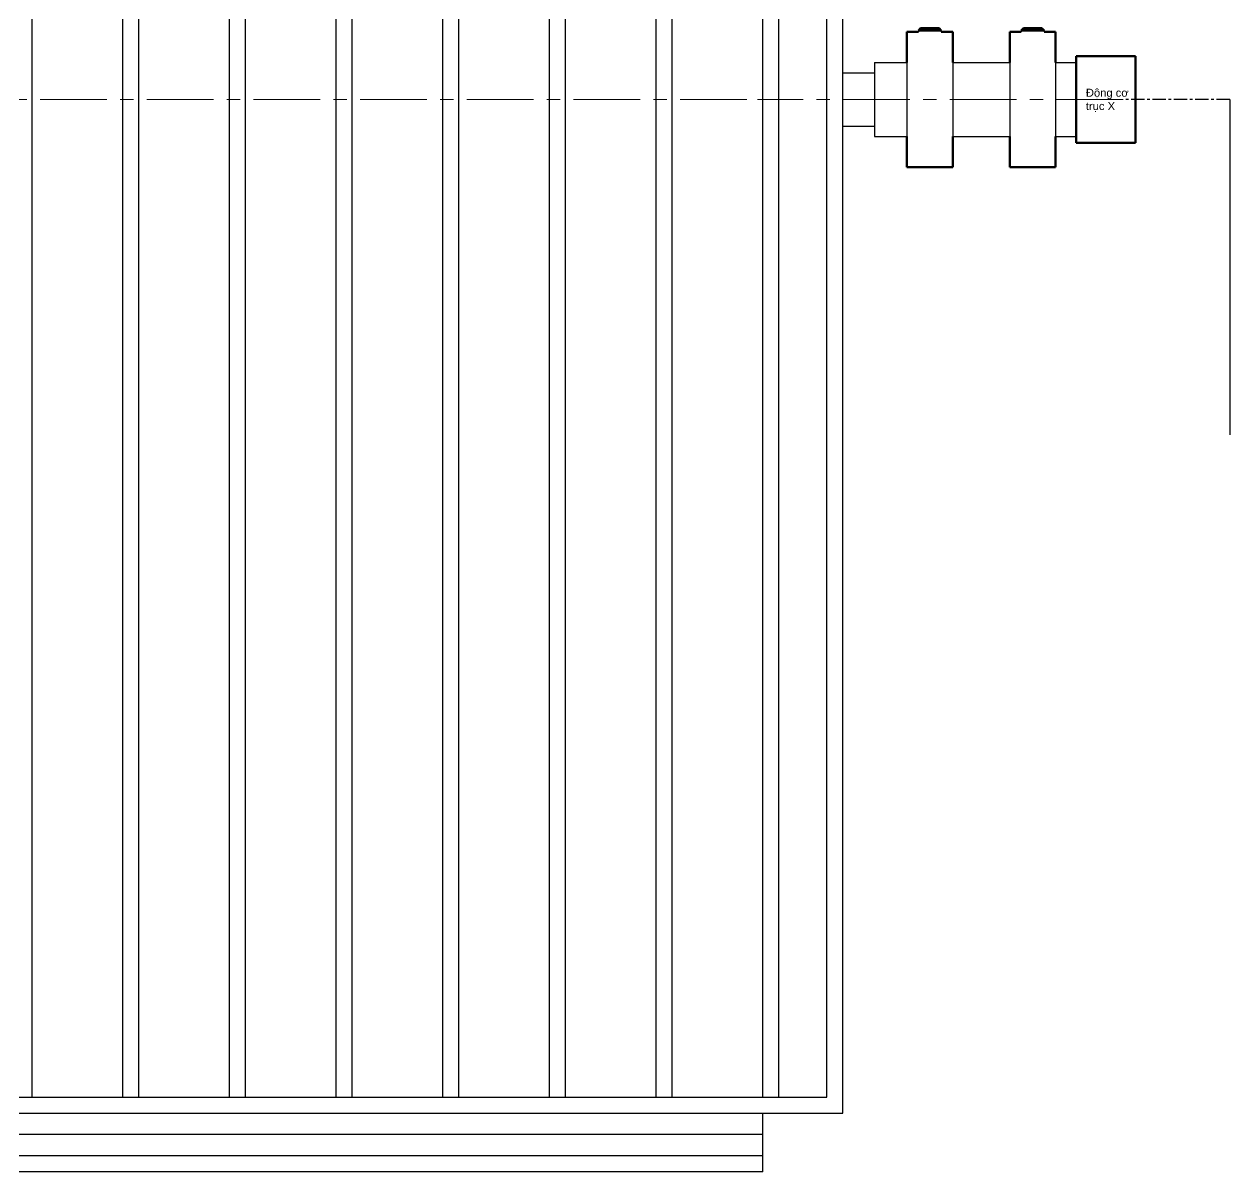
# Model space of a CAD drawing. Header units: inches. Extents: x -8900 to -5053, y -1814 to -15.
# Drawn here: x -8231.7 to -8005.7, y -1550.3 to -1335.1 of the extents above; entities that cross this region are included whole.
import ezdxf

# ---------------------------------------------------------------- set-up
doc = ezdxf.new("R2010")
doc.units = ezdxf.units.IN
doc.header["$LTSCALE"] = 2
doc.header["$MEASUREMENT"] = 0
doc.linetypes.add('CENTER', pattern=[2, 1.25, -0.25, 0.25, -0.25])
doc.layers.add('DEFAULT_1', color=7, linetype='CENTER')
for name, color, linetype, lineweight in [('duong co ban', 7, 'Continuous', 50), ('duong tam', 1, 'CENTER', 20), ('net dam', 7, 'Continuous', 40), ('Visible (ISO)', 7, 'Continuous', 50)]:
    doc.layers.add(name, color=color, linetype=linetype, lineweight=lineweight)
doc.styles.get("Standard").update_dxf_attribs({"font": 'arial.ttf', "height": 2.5})
doc.dimstyles.get("Standard").update_dxf_attribs({"dimtxt": 0.18, "dimasz": 0.18, "dimexe": 0.18, "dimexo": 0.0625, "dimgap": 0.09, "dimtad": 0, "dimtih": 1, "dimtoh": 1, "dimdec": 4, "dimzin": 0, "dimdsep": 46, "dimtxsty": 'Standard', "dimcen": 0.09, "dimadec": 0, "dimazin": 0, "dimtfac": 1, "dimtdec": 4, "dimtofl": 0, "dimtmove": 0, "dimatfit": 3, "dimfxl": 1, "dimtolj": 1, "dimtzin": 0, "dimarcsym": 0})

msp = doc.modelspace()

# ---------------------------------------------------------------- linework, layer by layer
at = {"color": 7, "linetype": 'Continuous', "lineweight": 30}
for p, q in [((-8078.19, -1539.25), (-8078.19, -1159.25)), ((-8230.19, -1536.25), (-8230.19, -1162.25)), ((-8213.19, -1536.25), (-8213.19, -1162.25)), ((-8210.19, -1536.25), (-8210.19, -1162.25)), ((-8193.19, -1536.25), (-8193.19, -1162.25)), ((-8190.19, -1536.25), (-8190.19, -1162.25)), ((-8173.19, -1536.25), (-8173.19, -1162.25)), ((-8170.19, -1536.25), (-8170.19, -1162.25)), ((-8153.19, -1536.25), (-8153.19, -1162.25)), ((-8150.19, -1536.25), (-8150.19, -1162.25)), ((-8133.19, -1536.25), (-8133.19, -1162.25)), ((-8130.19, -1536.25), (-8130.19, -1162.25)), ((-8113.19, -1536.25), (-8113.19, -1162.25)), ((-8110.19, -1536.25), (-8110.19, -1162.25)), ((-8093.19, -1536.25), (-8093.19, -1162.25)), ((-8090.19, -1536.25), (-8090.19, -1162.25)), ((-8081.19, -1536.25), (-8081.19, -1162.25)), ((-8072.28, -1342.32), (-8066.19, -1342.32)), ((-8057.62, -1342.32), (-8046.91, -1342.32)), ((-8038.34, -1342.32), (-8034.5, -1342.32)), ((-8078.19, -1344.25), (-8072.28, -1344.25)), ((-8078.19, -1354.25), (-8072.28, -1354.25)), ((-8072.28, -1356.18), (-8066.19, -1356.18)), ((-8057.62, -1356.18), (-8046.91, -1356.18)), ((-8038.34, -1356.18), (-8034.5, -1356.18)), ((-8414.31, -1536.25), (-8081.19, -1536.25)), ((-8414.31, -1539.25), (-8078.19, -1539.25)), ((-8093.19, -1550.25), (-8093.19, -1539.25)), ((-8093.19, -1543.25), (-8404.31, -1543.25)), ((-8093.19, -1547.25), (-8404.31, -1547.25)), ((-8093.19, -1550.25), (-8404.31, -1550.25))]:
    msp.add_line(p, q, dxfattribs=at)
at = {"layer": 'DEFAULT_1', "color": 7, "linetype": 'CENTER'}
msp.add_line((-8005.68, -1349.25), (-8025.68, -1349.25), dxfattribs=at)
at = {"layer": 'duong co ban', "lineweight": 30}
for p, q in [((-8064.05, -1336.3), (-8064.05, -1336.57)), ((-8059.77, -1336.3), (-8059.77, -1336.57)), ((-8044.77, -1336.3), (-8044.77, -1336.57)), ((-8040.48, -1336.3), (-8040.48, -1336.57)), ((-8072.28, -1342.32), (-8072.28, -1344.25)), ((-8066.19, -1342.32), (-8066.19, -1356.18)), ((-8057.62, -1342.32), (-8057.62, -1356.18)), ((-8046.91, -1342.32), (-8046.91, -1356.18)), ((-8038.34, -1342.32), (-8038.34, -1356.18)), ((-8072.28, -1344.25), (-8072.28, -1354.25)), ((-8034.5, -1345.09), (-8034.5, -1353.41)), ((-8072.28, -1354.25), (-8072.28, -1356.18))]:
    msp.add_line(p, q, dxfattribs=at)
at = {"layer": 'duong tam', "ltscale": 5}
for p, q in [((-8096.18, -1349.25), (-8447.32, -1349.25)), ((-8025.68, -1349.25), (-8094.19, -1349.25))]:
    msp.add_line(p, q, dxfattribs=at)
at = {"layer": 'Visible (ISO)'}
for p, q in [((-8063.65, -1335.89), (-8064.05, -1336.3)), ((-8063.15, -1335.89), (-8063.65, -1335.89)), ((-8063.15, -1335.89), (-8062.53, -1335.89)), ((-8062.53, -1335.89), (-8061.29, -1335.89)), ((-8061.29, -1335.89), (-8060.67, -1335.89)), ((-8060.17, -1335.89), (-8060.67, -1335.89)), ((-8059.77, -1336.3), (-8060.17, -1335.89)), ((-8044.36, -1335.89), (-8044.77, -1336.3)), ((-8043.86, -1335.89), (-8044.36, -1335.89)), ((-8043.86, -1335.89), (-8043.24, -1335.89)), ((-8043.24, -1335.89), (-8042.01, -1335.89)), ((-8042.01, -1335.89), (-8041.39, -1335.89)), ((-8040.89, -1335.89), (-8041.39, -1335.89)), ((-8040.48, -1336.3), (-8040.89, -1335.89)), ((-8064.05, -1336.57), (-8066.19, -1336.57)), ((-8066.19, -1336.57), (-8066.19, -1342.32)), ((-8066.19, -1342.32), (-8066.19, -1336.57)), ((-8057.62, -1336.57), (-8059.77, -1336.57)), ((-8057.62, -1342.32), (-8057.62, -1336.57)), ((-8044.77, -1336.57), (-8046.91, -1336.57)), ((-8046.91, -1336.57), (-8046.91, -1342.32)), ((-8046.91, -1342.32), (-8046.91, -1336.57)), ((-8038.34, -1336.57), (-8040.48, -1336.57)), ((-8038.34, -1342.32), (-8038.34, -1336.57)), ((-8034.5, -1345.09), (-8034.5, -1341.12)), ((-8034.5, -1341.12), (-8023.32, -1341.12)), ((-8023.32, -1341.12), (-8023.32, -1357.38)), ((-8034.5, -1345.09), (-8034.5, -1353.41)), ((-8034.5, -1357.38), (-8034.5, -1353.41)), ((-8066.19, -1356.18), (-8066.19, -1361.93)), ((-8057.62, -1361.93), (-8057.62, -1356.18)), ((-8046.91, -1356.18), (-8046.91, -1361.93)), ((-8038.34, -1361.93), (-8038.34, -1356.18)), ((-8034.5, -1357.38), (-8023.32, -1357.38)), ((-8066.19, -1361.93), (-8057.62, -1361.93)), ((-8046.91, -1361.93), (-8038.34, -1361.93))]:
    msp.add_line(p, q, dxfattribs=at)
at = {"layer": 'Visible (ISO)', "ltscale": 0.3}
for p, q in [((-8066.19, -1342.32), (-8066.19, -1336.57)), ((-8046.91, -1342.32), (-8046.91, -1336.57)), ((-8066.19, -1361.93), (-8066.19, -1356.18)), ((-8046.91, -1361.93), (-8046.91, -1356.18))]:
    msp.add_line(p, q, dxfattribs=at)
at = {"layer": 'Visible (ISO)', "ltscale": 0.082567}
for p, q in [((-8064.05, -1336.3), (-8059.77, -1336.3)), ((-8044.77, -1336.3), (-8040.48, -1336.3))]:
    msp.add_line(p, q, dxfattribs=at)

# ---------------------------------------------------------------- texts
at = {"layer": 'net dam', "lineweight": 20, "insert": (-8032.65, -1347.23), "char_height": 1.5, "width": 8.7163, "attachment_point": 1}
msp.add_mtext('{\\fArial|b0|i0|c238|p34;Đ}ộng c{\\fArial|b0|i0|c163|p34;ơ\\P}trục X', dxfattribs=at)

# ---------------------------------------------------------------- leaders
at = {"color": 7, "linetype": 'Continuous'}
msp.add_leader([(-8005.68, -1349.25), (-8005.68, -1412.12)], dimstyle='Standard', override={"dimtad": 0}, dxfattribs=at)

doc.saveas('drawing.dxf')
